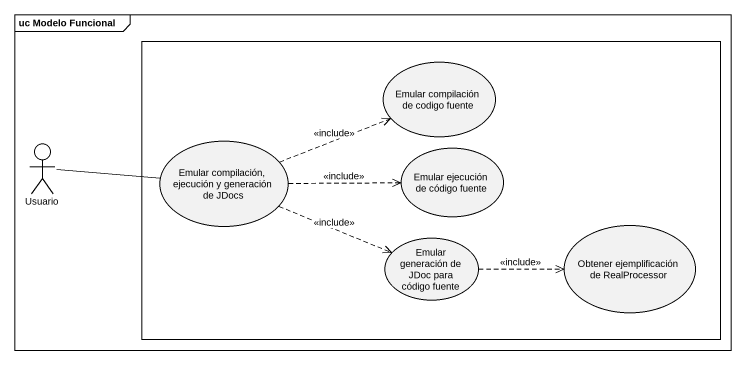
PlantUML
@startuml
mainframe uc Modelo Funcional
rectangle " " as rectangle1 {
  usecase "Emular compilación de codigo fuente" as Emular_compilación_de
  usecase "Emular compilación, ejecución y generación de JDocs" as Emular_compilación
  usecase "Emular ejecución de código fuente" as Emular_ejecución_de_código
  usecase "Emular generación de JDoc para código fuente" as Emular_generación_de_JDoc
  usecase "Obtener ejemplificación de RealProcessor" as Obtener_ejemplificación_de
}
actor Usuario
Usuario -right- Emular_compilación
Emular_compilación .right.> Emular_compilación_de : <<include>>
Emular_compilación .right.> Emular_ejecución_de_código : <<include>>
Emular_compilación .right.> Emular_generación_de_JDoc : <<include>>
Emular_generación_de_JDoc .right.> Obtener_ejemplificación_de : <<include>>
@enduml
